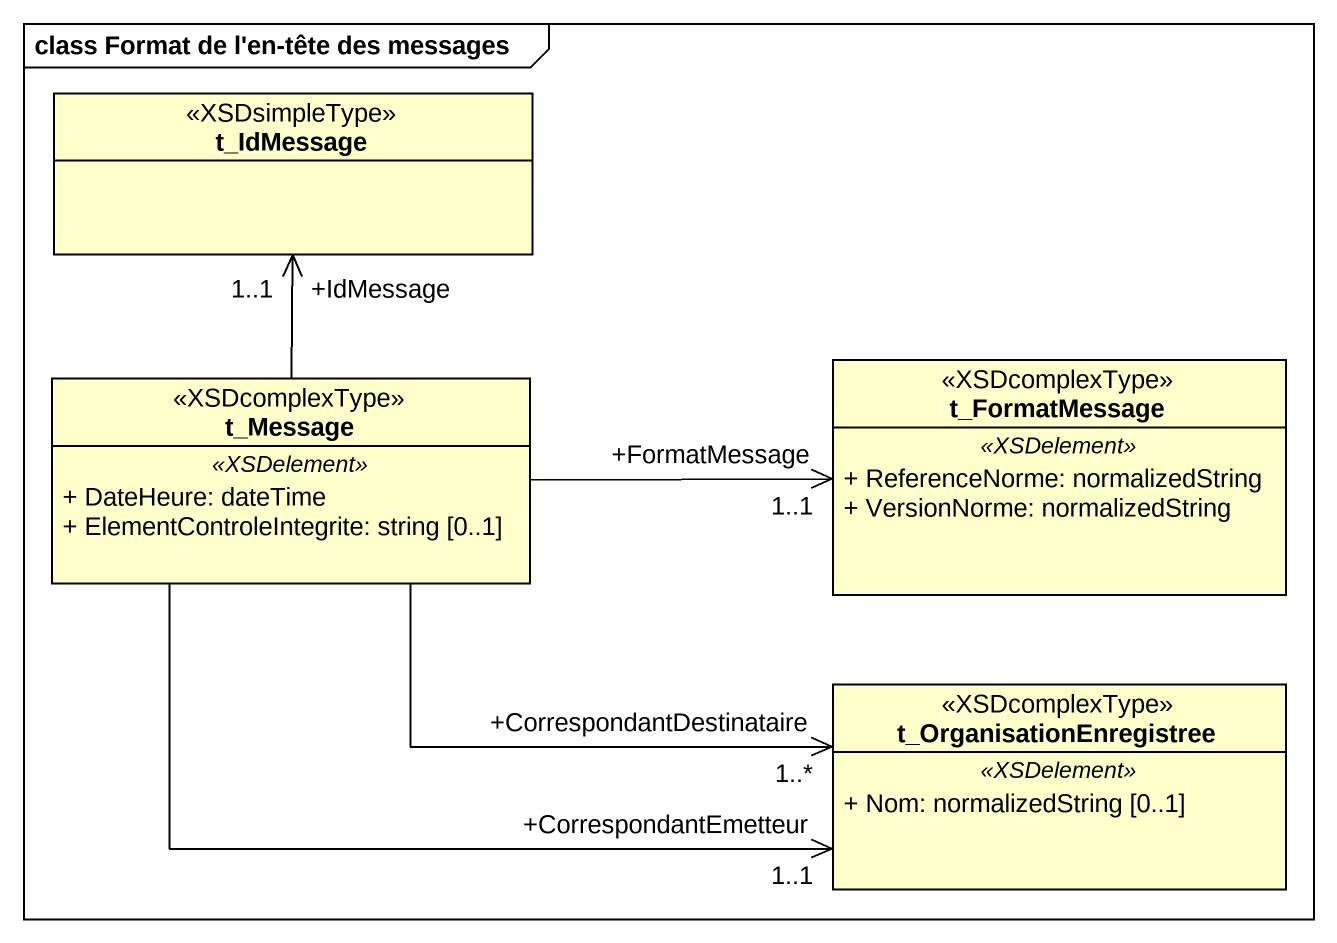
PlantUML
@startuml
mainframe class Format de l'en-tête des messages
hide circle
hide empty members
skinparam classAttributeIconSize 0
class t_IdMessage <<XSDsimpleType>>
class t_Message <<XSDcomplexType>> {
  .. <<XSDelement>> ..
  + DateHeure: dateTime
  + ElementControleIntegrite: string [0..1]
}
class t_FormatMessage <<XSDcomplexType>> {
  .. <<XSDelement>> ..
  + ReferenceNorme: normalizedString
  + VersionNorme: normalizedString
}
class t_OrganisationEnregistree <<XSDcomplexType>> {
  .. <<XSDelement>> ..
  + Nom: normalizedString [0..1]
}
t_Message -up-> "+IdMessage\n1..1" t_IdMessage
t_Message -right-> "+FormatMessage\n1..1" t_FormatMessage
t_Message -right-> "+CorrespondantEmetteur\n1..1" t_OrganisationEnregistree
t_Message -right-> "+CorrespondantDestinataire\n1..*" t_OrganisationEnregistree
@enduml
